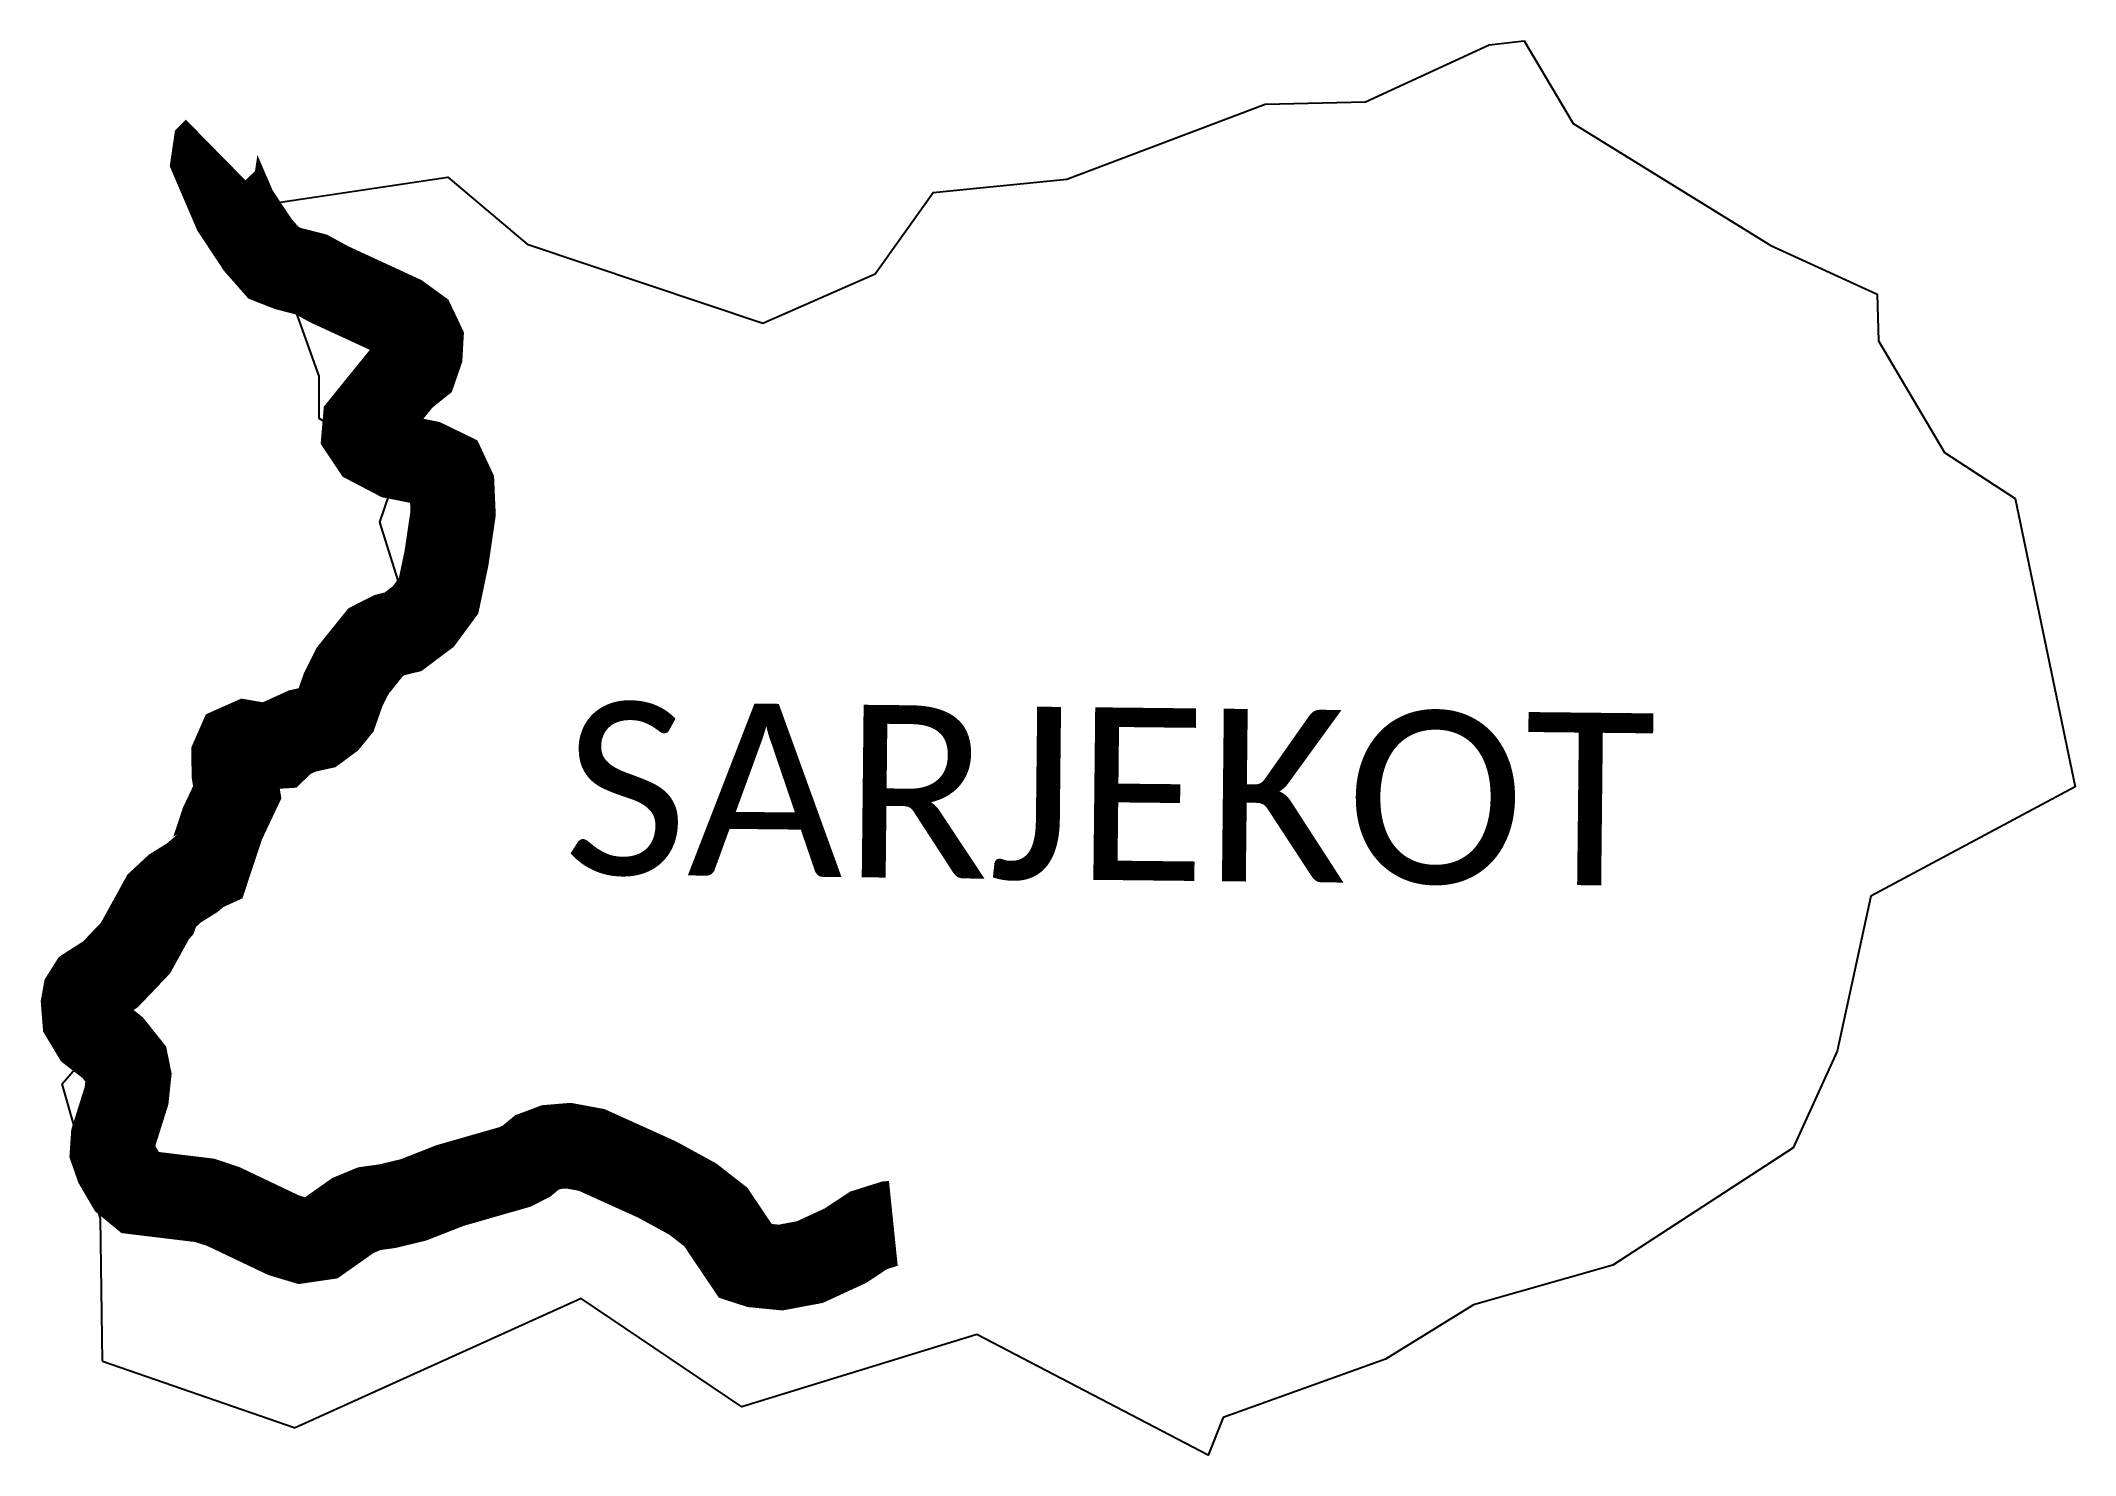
# Model space of a CAD drawing. Header units: metres. Extents: x 334969 to 336165, y 1778305 to 1779137.
import ezdxf

# ---------------------------------------------------------------- set-up
doc = ezdxf.new("R2010")
doc.units = ezdxf.units.M
doc.header["$MEASUREMENT"] = 0
for name, color, linetype in [('UNPROTECTED', 130, 'Continuous'), ('VILLAGE BOUNDRY', 3, 'Continuous'), ('VILLAGE NAME', 250, 'Continuous')]:
    doc.layers.add(name, color=color, linetype=linetype)
doc.styles.get("Standard").update_dxf_attribs({"font": 'arial.ttf'})

msp = doc.modelspace()

# ---------------------------------------------------------------- linework, layer by layer
at = {"layer": 'UNPROTECTED', "const_width": 50, "flags": 128}
msp.add_lwpolyline([(335072.3377697724, 1779072.279562588), (335071.917237871, 1779071.866895798), (335071.0746319511, 1779066.114975231), (335076.1281946389, 1779054.330476263), (335083.6649109378, 1779036.755464151), (335097.0637906794, 1779016.482358993), (335106.3283101351, 1779005.960298604), (335114.8911761988, 1779002.593447947), (335128.5076049503, 1778999.086268374), (335139.0365514935, 1778993.333826137), (335166.6901937486, 1778980.567546423), (335180.6288606501, 1778974.132773063), (335189.2913097315, 1778967.80074504), (335192.9405292195, 1778960.084741311), (335192.5197444674, 1778952.648873746), (335189.8530470114, 1778944.932870018), (335182.1358961145, 1778938.790741162), (335172.0287707389, 1778926.304597612), (335164.1310831442, 1778916.547949964), (335160.1478765642, 1778911.627175035), (335159.6757326594, 1778906.102450333), (335164.1675580673, 1778899.368749019), (335178.3457240987, 1778891.932881454), (335196.0331935059, 1778888.425701881), (335207.2637934413, 1778882.954439146), (335211.1938815693, 1778874.536790835), (335211.8965713769, 1778858.683796628), (335207.9820294836, 1778832.186149856), (335203.3492515479, 1778810.159726663), (335194.3656007322, 1778797.954240946), (335182.4333474048, 1778788.975798638), (335174.432218621, 1778787.011715477), (335166.4300534216, 1778782.943220238), (335160.6748373417, 1778775.788010505), (335152.8460829831, 1778766.054860855), (335147.3216581642, 1778755.063672723), (335142.9697488685, 1778742.717858089), (335138.6178395728, 1778737.386924271), (335132.1609701008, 1778732.61678445), (335123.3172353972, 1778730.652701289), (335113.7718473016, 1778726.303548217), (335108.9981168381, 1778721.673737312), (335104.5062914303, 1778721.393601148), (335090.6089940388, 1778723.778149389), (335085.555431351, 1778721.533930064), (335083.0286500072, 1778715.781487828), (335083.1696025349, 1778705.540085272), (335084.9936940711, 1778694.597559802), (335081.3133821138, 1778686.810609112), (335076.2457269962, 1778676.088262482), (335071.487125378, 1778661.697993095), (335067.7680476099, 1778650.451300212), (335063.2040915387, 1778648.370397715), (335058.4313974908, 1778644.301902476), (335048.3242721153, 1778637.988666243), (335040.4630594437, 1778630.693127595), (335035.4882643449, 1778621.658866721), (335025.2138892625, 1778603.000533471), (335010.501319546, 1778587.567808396), (335002.6401068743, 1778582.517010742), (334998.3338204109, 1778579.750238938), (334995.4805475948, 1778575.221993763), (334994.637941675, 1778570.592182858), (334995.339595067, 1778561.684687511), (335000.3931577547, 1778553.2670392), (335011.7636738023, 1778544.428925809), (335019.9057551139, 1778534.187523253), (335021.1691457858, 1778528.014615936), (335019.9057551139, 1778516.089788052), (335015.2729771782, 1778501.396985332), (335012.1645747382, 1778491.538722221), (335011.6227212744, 1778483.439579047), (335014.4303712583, 1778475.442917485), (335020.7473246181, 1778464.640199264), (335027.2052305056, 1778459.309265445), (335042.2249660411, 1778457.485511201), (335065.9192584278, 1778454.608458791), (335076.7583353514, 1778451.031946051), (335100.9026742306, 1778439.527583247), (335112.2231464479, 1778434.133572661), (335122.8912685669, 1778430.917960805), (335134.4017007265, 1778432.601907802), (335143.9470888223, 1778439.335609116), (335153.0307180801, 1778445.743567143), (335162.6170802615, 1778449.717340588), (335173.5668115569, 1778451.260437), (335188.5875835082, 1778454.908467159), (335210.0652249312, 1778463.32611547), (335237.0503790948, 1778471.072375991), (335248.3738839863, 1778474.322860253), (335255.1586332542, 1778477.806598974), (335261.0548018618, 1778482.717067712), (335269.6176679255, 1778485.943589452), (335279.724793301, 1778486.785562951), (335293.3412220525, 1778484.260164124), (335331.8046794908, 1778466.863551836), (335352.8117882108, 1778455.363884051), (335366.2872644344, 1778444.841823662), (335372.0435169299, 1778436.283846435), (335381.3827426462, 1778422.398965418), (335384.0125598069, 1778418.489144681), (335390.1517710892, 1778416.502685905), (335404.3299371206, 1778415.099918409), (335421.5966217758, 1778418.32644015), (335430.7212251194, 1778422.535264306), (335442.4533705722, 1778427.946846083), (335456.1289546705, 1778436.985491017), (335469.0437300299, 1778441.053986256), (335470.6507742031, 1778441.220013164)], dxfattribs=at)
at = {"layer": 'VILLAGE BOUNDRY'}
msp.add_lwpolyline([(335005.8182947037, 1778360.107799496), (335119.0837857737, 1778320.823639892)], dxfattribs=at)
for points in [[(335005.8182947037, 1778360.107799496, 0), (335004.5716269966, 1778443.996574814, 0), (334982.1358753128, 1778523.213756048, 0), (335058.8041189468, 1778611.84367924, 0), (335084.3151011878, 1778682.848462909, 0), (335111.3469158897, 1778718.259965234, 0), (335150.3075646327, 1778731.563446936, 0), (335193.238311069, 1778775.460991787, 0), (335168.8170091925, 1778853.469252807, 0), (335179.8860754679, 1778886.141566207, 0), (335133.1527643198, 1778914.421830606, 0), (335133.2501416102, 1778939.350144838, 0), (335097.2101309877, 1779039.657395952, 0), (335208.7910801107, 1779056.330808562, 0), (335255.3350858212, 1779016.990411835, 0), (335393.9839201221, 1778970.42878038, 0), (335459.8840704232, 1778999.400658116, 0), (335494.0245309992, 1779047.261050271, 0), (335572.5919275251, 1779055.132728994, 0), (335689.2395983125, 1779099.288275639, 0), (335748.2620765118, 1779100.694814765, 0), (335820.8586232591, 1779134.239128257, 0), (335841.448889585, 1779136.592367485, 0), (335870.2925157922, 1779087.808670166, 0), (335986.4179852389, 1779016.068586568, 0), (336049.0215452833, 1778987.58987238, 0), (336049.8270945927, 1778960.110222923, 0), (336088.4809277797, 1778894.317836371, 0), (336130.0136972288, 1778867.353880211, 0), (336165.4485919502, 1778697.819192703, 0)], [(336165.4485919502, 1778697.819192703, 0), (336045.2141099446, 1778633.56997812, 0), (336025.4882191689, 1778542.326054782, 0), (335999.5685528525, 1778485.561274955, 0), (335893.568364246, 1778416.597423317, 0), (335811.6139994544, 1778393.132109752, 0), (335759.9281043443, 1778361.257492173, 0), (335664.60006434, 1778326.960134806, 0), (335655.7268177494, 1778304.683209351, 0), (335519.8053070926, 1778375.70216052, 0), (335381.6491310781, 1778333.180998701, 0), (335287.2292258221, 1778396.85265516, 0), (335119.0837857737, 1778320.823639892, 0)]]:
    msp.add_polyline3d(points, dxfattribs=at)

# ---------------------------------------------------------------- texts
at = {"layer": 'VILLAGE NAME', "insert": (335277.6882482908, 1778747.971025704), "char_height": 101.4679242689264, "attachment_point": 1, "rotation": 359.37415311197776}
msp.add_mtext_dynamic_manual_height_columns('{\\fCalibri|b0|i0|c0|p34;SARJEKOT}', width=1001.264601478384, gutter_width=507.339621344632, heights=[0], dxfattribs=at)

doc.saveas('drawing.dxf')
